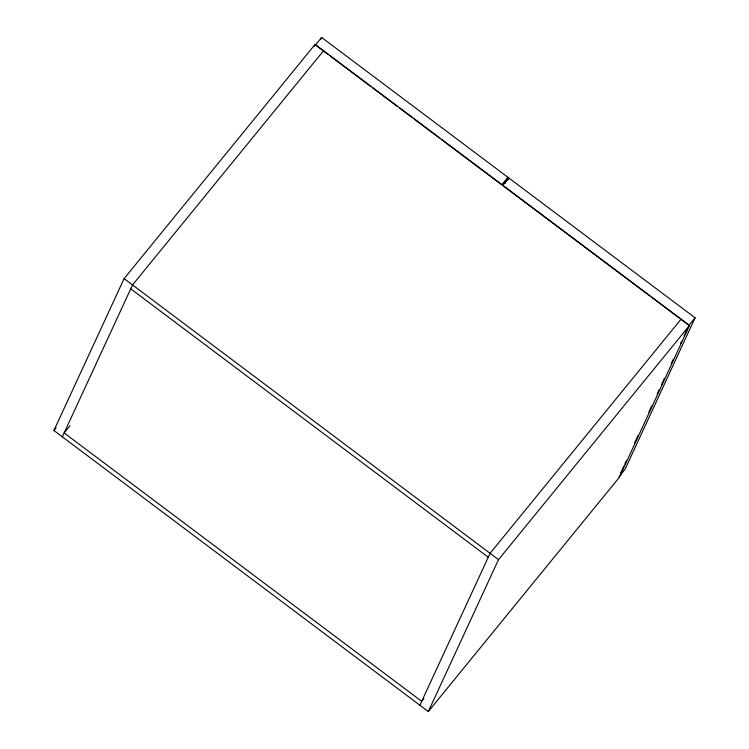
<?xml version="1.0" encoding="UTF-8"?>
<svg xmlns="http://www.w3.org/2000/svg" width="749" height="749" viewBox="0 0 749 749"><rect width="100%" height="100%" fill="white"/><g stroke="black" fill="none" stroke-linecap="round" stroke-linejoin="round"><path stroke-width="1.12" d="M53.919 430.506L124.109 278.609L315.114 44.406L689.511 325.45L619.32 477.347L428.316 711.55L53.919 430.506L56.138 427.801M62.345 436.836L132.536 284.938L323.54 50.735M314.131 46.532L315.114 44.406M320.647 39.566L321.621 37.45L507.878 177.27L504.948 183.627M507.841 180.088L508.814 177.972L695.081 317.791L625.087 469.248L618.955 476.776M419.889 705.23L490.08 553.324L681.084 319.13M428.316 711.55L498.497 559.653L689.511 325.45M620.425 473.602L623.842 466.187M624.825 464.071L626.295 460.888M634.609 442.884L638.036 435.469M648.803 412.165L651.742 405.818M657.126 394.161L659.083 389.929M661.536 384.63L664.466 378.273M671.319 363.443L673.276 359.211M680.616 343.323L681.599 341.207M684.043 335.908L687.47 328.493M321.621 37.45L315.479 44.977L328.521 54.761M70.05 425.694L64.152 432.931L421.696 701.317M507.878 177.27L501.746 184.797L441.208 139.351M508.814 177.972L502.682 185.499L649.823 295.949M695.081 317.791L688.94 325.319L651.686 297.353M422.436 700.418L423.906 698.611M330.384 56.166L370.427 86.229M372.29 87.624L397.438 106.498M399.301 107.893L412.334 117.687M414.197 119.082L439.345 137.956M124.109 278.609L498.497 559.653M130.729 288.842L488.273 557.237"/></g></svg>
